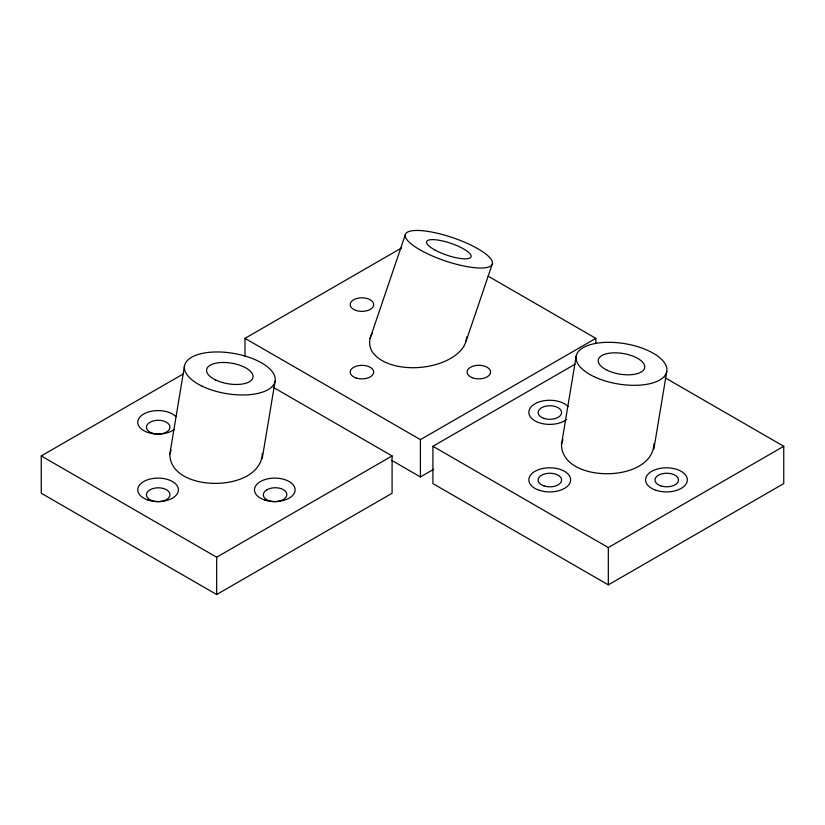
<?xml version="1.0" encoding="UTF-8"?>
<svg xmlns="http://www.w3.org/2000/svg" width="825" height="825" viewBox="0 0 825 825"><rect width="100%" height="100%" fill="white"/><g stroke="black" fill="none" stroke-linecap="round" stroke-linejoin="round"><path stroke-width="1.24" d="M466.744 336.837L465.733 342.406L463.743 346.51M262.309 453.368C260.917 493.484 169.414 493.113 169.857 453.956L184.542 365.671M262.206 458.659L275.086 381.294M653.967 443.726C652.565 483.832 561.062 483.46 561.516 444.304L576.201 356.018M653.864 449.006L666.744 371.642M169.857 453.956L171.105 450.048M561.516 444.304L562.238 441.684M372.549 332.815C368.156 339.23 368.713 348.346 374.024 354.059A41.663 24.049 0 0 0 393.195 365.145C405.157 368.414 417.883 368.435 430 365.991A55.904 32.278 0 0 0 463.691 346.5M370.126 338.322L405.219 234.991M466.166 341.003L492.484 263.464M562.485 441.035L563.062 439.756M266.764 489.895L266.506 490.06A11.756 6.961 -1.3 0 0 266.774 499.733A11.756 6.961 -1.3 0 0 283.088 499.672L283.398 499.496A11.756 6.961 -1.2 0 0 283.387 489.648A11.756 6.961 -1.2 0 0 266.764 489.895L266.774 489.885M273.292 387.348L392.092 455.936L392.092 493.247L216.676 594.526L41.25 493.247L41.25 455.936L183.367 373.89M244.994 356.369L244.994 338.353L401.548 247.964M41.25 455.936L216.676 557.215L392.092 455.936M244.994 338.353L420.42 439.632L595.836 338.353L595.836 343.499M664.95 377.695L783.75 446.284L783.75 483.594L608.324 584.873L432.908 483.594L432.908 446.284L575.015 364.238M391.555 460.278L420.42 476.943L433.744 469.25M432.908 446.284L608.324 547.563L783.75 446.284M488.142 276.169L595.836 338.353M608.324 547.563L608.324 584.873M420.42 439.632L420.42 476.943M216.676 557.215L216.676 594.526M174.353 429.34A20.326 11.736 0 0 1 143.705 430.609A20.326 11.736 0 0 1 145.901 412.912A20.326 11.736 0 0 1 175.921 416.687M566.455 419.554A20.893 12.066 0 0 1 534.961 420.853A20.893 12.066 0 0 1 537.219 402.672A20.893 12.066 0 0 1 568.074 406.55M202.125 386.183A45.942 20.429 9.4 0 0 274.859 382.181A45.942 20.429 9.4 0 0 212.458 352.089A45.942 20.429 9.4 0 0 202.125 386.183M215.645 379.974A23.502 10.447 9.4 0 0 252.862 377.933A23.502 10.447 9.4 0 0 220.935 362.536A23.502 10.447 9.4 0 0 215.645 379.974M147.922 500.002A20.326 11.736 0 0 0 178.406 489.844A20.326 11.736 0 0 0 147.922 479.676A20.326 11.736 0 0 0 147.922 500.002M152.109 500.692A11.756 6.93 -0.5 0 0 169.95 494.804A11.756 6.93 -0.5 0 0 152.532 488.689A11.756 6.93 -0.5 0 0 152.109 500.692M264.629 500.002A20.326 11.736 0 0 0 295.123 489.844A20.326 11.736 0 0 0 264.629 479.676A20.326 11.736 0 0 0 264.629 500.002M152.12 433.166A11.756 6.92 -0.5 0 0 169.95 427.278A11.756 6.92 -0.5 0 0 152.522 421.183A11.756 6.92 -0.5 0 0 152.12 433.166M593.773 376.53A45.942 20.429 9.4 0 0 666.518 372.529A45.942 20.429 9.4 0 0 604.117 342.437A45.942 20.429 9.4 0 0 593.773 376.53M607.303 370.322A23.502 10.447 9.4 0 0 644.511 368.28A23.502 10.447 9.4 0 0 612.593 352.883A23.502 10.447 9.4 0 0 607.303 370.322M543.974 418.399A11.756 6.786 0 0 0 561.608 412.521A11.756 6.786 0 0 0 543.974 406.653A11.756 6.786 0 0 0 543.974 418.399M543.974 485.915A11.756 6.786 0 0 0 561.608 480.047A11.756 6.786 0 0 0 543.974 474.169A11.756 6.786 0 0 0 543.974 485.915M660.866 485.884A11.756 6.786 0 0 0 678.49 480.006A11.756 6.786 0 0 0 660.866 474.138A11.756 6.786 0 0 0 660.866 485.884M656.009 490.298A20.893 12.066 0 0 0 687.338 479.851A20.893 12.066 0 0 0 656.009 469.415A20.893 12.066 0 0 0 656.009 490.298M539.292 490.308A20.893 12.066 0 0 0 570.632 479.861A20.893 12.066 0 0 0 539.292 469.415A20.893 12.066 0 0 0 539.292 490.308M421.235 250.532A45.942 12.21 18.8 0 0 491.968 264.784A45.942 12.21 18.8 0 0 433.362 232.372A45.942 12.21 18.8 0 0 421.235 250.532M434.723 249.892A23.502 6.249 18.8 0 0 470.91 257.183A23.502 6.249 18.8 0 0 440.932 240.601A23.502 6.249 18.8 0 0 434.723 249.892M356.07 310.468A11.756 6.786 0 0 0 373.694 304.59A11.756 6.786 0 0 0 356.07 298.712A11.756 6.786 0 0 0 356.07 310.468M356.07 377.984A11.756 6.786 0 0 0 373.694 372.106A11.756 6.786 0 0 0 356.07 366.238A11.756 6.786 0 0 0 356.07 377.984M472.251 377.695A11.756 6.786 0 0 0 490.555 372.56A11.756 6.786 0 0 0 473.694 365.97A11.756 6.786 0 0 0 472.251 377.695"/></g></svg>
